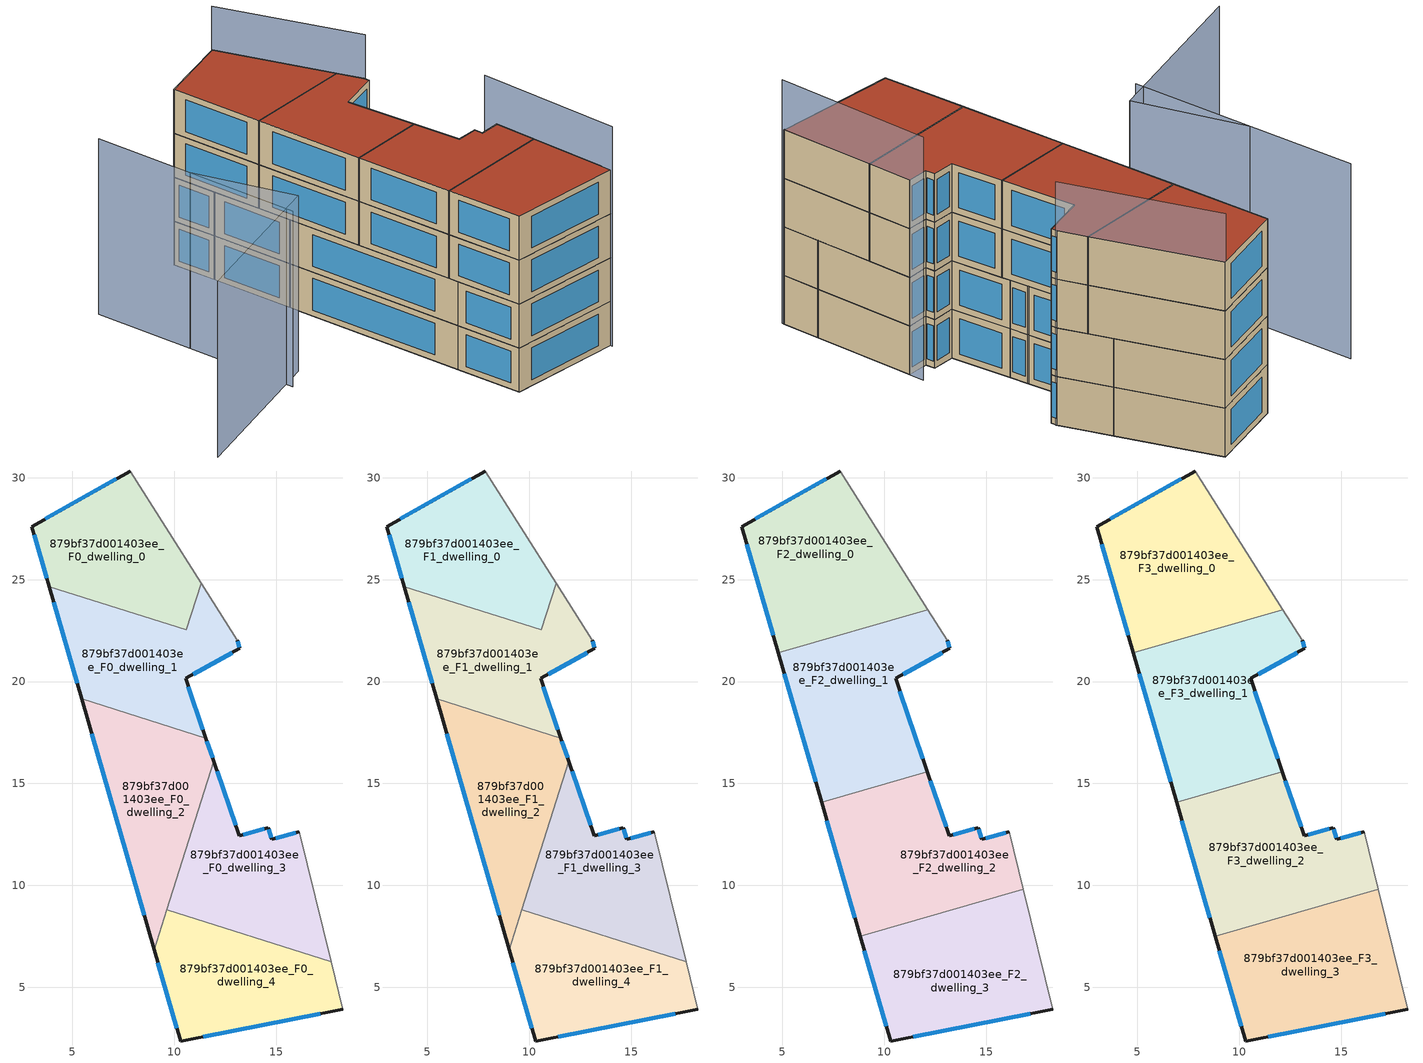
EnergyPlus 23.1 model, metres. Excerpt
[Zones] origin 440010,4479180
879bf37d001403ee_F0_dwelling_0
 floor ground (EU_floor_Construction): 10.59,22.54 11.31,24.82 7.82,30.33 3,27.61 3.86,24.66 z0
 wall outside (EU_wall_Construction): 3.86,24.66 3,27.61 7.82,30.33 z0:3
 wall adiabatic (EU_wall_Construction): 7.82,30.33 11.31,24.82 z0:3
 wall to 879bf37d001403ee_F0_dwelling_1 (EU_wall_Construction): 11.31,24.82 10.59,22.54 3.86,24.66 z0:3
 window (EU_Window_Construction): 3.74,25.07 3.12,27.2 / 3.67,27.99 7.16,29.95 z0.42:2.58
879bf37d001403ee_F0_dwelling_1
 floor ground (EU_floor_Construction): 11.54,17.23 10.55,20.15 13.2,21.63 13.08,22.02 11.31,24.82 10.59,22.54 3.86,24.66 5.45,19.15 z0
 wall outside (EU_wall_Construction): 5.45,19.15 3.86,24.66 / 13.08,22.02 13.2,21.63 10.55,20.15 11.54,17.23 z0:3
 wall adiabatic (EU_wall_Construction): 11.31,24.82 13.08,22.02 z0:3
 wall to 879bf37d001403ee_F0_dwelling_2 (EU_wall_Construction): 11.54,17.23 5.45,19.15 z0:3
 window (EU_Window_Construction): 5.23,19.91 4.08,23.9 / 13.1,21.97 13.18,21.69 / 12.83,21.43 10.92,20.36 / 10.69,19.75 11.41,17.63 z0.42:2.58
879bf37d001403ee_F0_dwelling_2
 floor ground (EU_floor_Construction): 9.01,6.83 11.93,16.1 11.54,17.23 5.45,19.15 z0
 wall outside (EU_wall_Construction): 9.01,6.83 5.45,19.15 / 11.54,17.23 11.93,16.1 z0:3
 wall to 879bf37d001403ee_F0_dwelling_3 (EU_wall_Construction): 11.93,16.1 9.63,8.8 z0:3
 wall to 879bf37d001403ee_F0_dwelling_4 (EU_wall_Construction): 9.63,8.8 9.01,6.83 z0:3
 window (EU_Window_Construction): 8.52,8.54 5.95,17.44 / 11.6,17.07 11.87,16.25 z0.42:2.58
879bf37d001403ee_F0_dwelling_3
 floor ground (EU_floor_Construction): 17.69,6.26 16.14,12.64 14.78,12.25 14.61,12.83 13.17,12.43 11.93,16.1 9.63,8.8 z0
 wall outside (EU_wall_Construction): 11.93,16.1 13.17,12.43 14.61,12.83 14.78,12.25 16.14,12.64 z0:3
 wall adiabatic (EU_wall_Construction): 16.14,12.64 17.69,6.26 z0:3
 wall to 879bf37d001403ee_F0_dwelling_4 (EU_wall_Construction): 17.69,6.26 9.63,8.8 z0:3
 window (EU_Window_Construction): 12.1,15.59 13,12.94 / 13.37,12.48 14.41,12.77 / 14.63,12.75 14.75,12.33 / 14.96,12.3 15.95,12.58 z0.42:2.58
879bf37d001403ee_F0_dwelling_4
 floor ground (EU_floor_Construction): 18.26,3.91 17.69,6.26 9.63,8.8 9.01,6.83 10.3,2.36 z0
 wall outside (EU_wall_Construction): 18.26,3.91 10.3,2.36 9.01,6.83 z0:3
 wall adiabatic (EU_wall_Construction): 17.69,6.26 18.26,3.91 z0:3
 window (EU_Window_Construction): 10.13,2.98 9.19,6.21 / 17.16,3.69 11.41,2.58 z0.42:2.58
879bf37d001403ee_F1_dwelling_0
 floor to 879bf37d001403ee_F0_dwelling_0 (EU_floor_Construction): 10.59,22.54 11.31,24.82 7.82,30.33 3,27.61 3.86,24.66 z3
 wall outside (EU_wall_Construction): 3.86,24.66 3,27.61 7.82,30.33 z3:6
 wall adiabatic (EU_wall_Construction): 7.82,30.33 11.31,24.82 z3:6
 wall to 879bf37d001403ee_F1_dwelling_1 (EU_wall_Construction): 11.31,24.82 10.59,22.54 3.86,24.66 z3:6
 window (EU_Window_Construction): 3.74,25.07 3.12,27.2 / 3.67,27.99 7.16,29.95 z3.42:5.58
879bf37d001403ee_F1_dwelling_1
 floor to 879bf37d001403ee_F0_dwelling_1 (EU_floor_Construction): 11.54,17.23 10.55,20.15 13.2,21.63 13.08,22.02 11.31,24.82 10.59,22.54 3.86,24.66 5.45,19.15 z3
 wall outside (EU_wall_Construction): 5.45,19.15 3.86,24.66 / 13.08,22.02 13.2,21.63 10.55,20.15 11.54,17.23 z3:6
 wall adiabatic (EU_wall_Construction): 11.31,24.82 13.08,22.02 z3:6
 wall to 879bf37d001403ee_F1_dwelling_2 (EU_wall_Construction): 11.54,17.23 5.45,19.15 z3:6
 window (EU_Window_Construction): 5.23,19.91 4.08,23.9 / 13.1,21.97 13.18,21.69 / 12.83,21.43 10.92,20.36 / 10.69,19.75 11.41,17.63 z3.42:5.58
879bf37d001403ee_F1_dwelling_2
 floor to 879bf37d001403ee_F0_dwelling_2 (EU_floor_Construction): 9.01,6.83 11.93,16.1 11.54,17.23 5.45,19.15 z3
 wall outside (EU_wall_Construction): 9.01,6.83 5.45,19.15 / 11.54,17.23 11.93,16.1 z3:6
 wall to 879bf37d001403ee_F1_dwelling_3 (EU_wall_Construction): 11.93,16.1 9.63,8.8 z3:6
 wall to 879bf37d001403ee_F1_dwelling_4 (EU_wall_Construction): 9.63,8.8 9.01,6.83 z3:6
 window (EU_Window_Construction): 8.52,8.54 5.95,17.44 / 11.6,17.07 11.87,16.25 z3.42:5.58
879bf37d001403ee_F1_dwelling_3
 floor to 879bf37d001403ee_F0_dwelling_3 (EU_floor_Construction): 17.69,6.26 16.14,12.64 14.78,12.25 14.61,12.83 13.17,12.43 11.93,16.1 9.63,8.8 z3
 wall outside (EU_wall_Construction): 11.93,16.1 13.17,12.43 14.61,12.83 14.78,12.25 16.14,12.64 z3:6
 wall adiabatic (EU_wall_Construction): 16.14,12.64 17.69,6.26 z3:6
 wall to 879bf37d001403ee_F1_dwelling_4 (EU_wall_Construction): 17.69,6.26 9.63,8.8 z3:6
 window (EU_Window_Construction): 12.1,15.59 13,12.94 / 13.37,12.48 14.41,12.77 / 14.63,12.75 14.75,12.33 / 14.96,12.3 15.95,12.58 z3.42:5.58
879bf37d001403ee_F1_dwelling_4
 floor to 879bf37d001403ee_F0_dwelling_4 (EU_floor_Construction): 18.26,3.91 17.69,6.26 9.63,8.8 9.01,6.83 10.3,2.36 z3
 wall outside (EU_wall_Construction): 18.26,3.91 10.3,2.36 9.01,6.83 z3:6
 wall adiabatic (EU_wall_Construction): 17.69,6.26 18.26,3.91 z3:6
 window (EU_Window_Construction): 10.13,2.98 9.19,6.21 / 17.16,3.69 11.41,2.58 z3.42:5.58
879bf37d001403ee_F2_dwelling_0
 floor to 879bf37d001403ee_F1_dwelling_0 (EU_floor_Construction): 10.78,23.14 11.31,24.82 7.82,30.33 3,27.61 3.86,24.66 9.7,22.82 z6
 floor to 879bf37d001403ee_F1_dwelling_1 (EU_floor_Construction): 12.13,23.53 11.31,24.82 10.78,23.14 z6; 9.7,22.82 3.86,24.66 4.8,21.41 z6
 wall outside (EU_wall_Construction): 4.8,21.41 3,27.61 7.82,30.33 z6:9
 wall to 879bf37d001403ee_F2_dwelling_1 (EU_wall_Construction): 12.13,23.53 4.8,21.41 z6:9
 wall adiabatic (EU_wall_Construction): 7.82,30.33 12.13,23.53 z6:9
 window (EU_Window_Construction): 4.55,22.27 3.25,26.75 / 3.67,27.99 7.16,29.95 z6.42:8.58
879bf37d001403ee_F2_dwelling_1
 floor to 879bf37d001403ee_F1_dwelling_1 (EU_floor_Construction): 11.54,17.23 10.55,20.15 13.2,21.63 13.08,22.02 12.13,23.53 10.78,23.14 10.59,22.54 9.7,22.82 4.8,21.41 5.45,19.15 z6
 floor to 879bf37d001403ee_F1_dwelling_0 (EU_floor_Construction): 10.59,22.54 10.78,23.14 9.7,22.82 z6
 floor to 879bf37d001403ee_F1_dwelling_2 (EU_floor_Construction): 11.73,15.46 11.93,16.1 11.54,17.23 5.45,19.15 6.92,14.07 z6
 floor to 879bf37d001403ee_F1_dwelling_3 (EU_floor_Construction): 12.11,15.57 11.93,16.1 11.73,15.46 z6
 wall outside (EU_wall_Construction): 6.92,14.07 4.8,21.41 / 13.08,22.02 13.2,21.63 10.55,20.15 12.11,15.57 z6:9
 wall to 879bf37d001403ee_F2_dwelling_2 (EU_wall_Construction): 12.11,15.57 6.92,14.07 z6:9
 wall adiabatic (EU_wall_Construction): 12.13,23.53 13.08,22.02 z6:9
 window (EU_Window_Construction): 6.62,15.09 5.09,20.39 / 13.1,21.97 13.18,21.69 / 12.83,21.43 10.92,20.36 / 10.77,19.52 11.89,16.21 z6.42:8.58
879bf37d001403ee_F2_dwelling_2
 floor to 879bf37d001403ee_F1_dwelling_2 (EU_floor_Construction): 9.26,7.63 11.73,15.46 6.92,14.07 8.82,7.5 z6
 floor to 879bf37d001403ee_F1_dwelling_3 (EU_floor_Construction): 16.82,9.82 16.14,12.64 14.78,12.25 14.61,12.83 13.17,12.43 12.11,15.57 11.73,15.46 9.63,8.8 11.39,8.24 z6
 floor to 879bf37d001403ee_F1_dwelling_4 (EU_floor_Construction): 11.39,8.24 9.63,8.8 9.26,7.63 z6
 wall outside (EU_wall_Construction): 8.82,7.5 6.92,14.07 / 12.11,15.57 13.17,12.43 14.61,12.83 14.78,12.25 16.14,12.64 z6:9
 wall adiabatic (EU_wall_Construction): 16.14,12.64 16.82,9.82 z6:9
 wall to 879bf37d001403ee_F2_dwelling_3 (EU_wall_Construction): 16.82,9.82 8.82,7.5 z6:9
 window (EU_Window_Construction): 14.96,12.3 15.95,12.58 / 8.56,8.41 7.18,13.16 / 12.25,15.14 13.03,12.87 / 13.37,12.48 14.41,12.77 / 14.63,12.75 14.75,12.33 z6.42:8.58
879bf37d001403ee_F2_dwelling_3
 floor to 879bf37d001403ee_F1_dwelling_4 (EU_floor_Construction): 18.26,3.91 17.69,6.26 11.39,8.24 9.26,7.63 9.01,6.83 10.3,2.36 z6
 floor to 879bf37d001403ee_F1_dwelling_2 (EU_floor_Construction): 9.01,6.83 9.26,7.63 8.82,7.5 z6
 floor to 879bf37d001403ee_F1_dwelling_3 (EU_floor_Construction): 17.69,6.26 16.82,9.82 11.39,8.24 z6
 wall outside (EU_wall_Construction): 18.26,3.91 10.3,2.36 8.82,7.5 z6:9
 wall adiabatic (EU_wall_Construction): 16.82,9.82 18.26,3.91 z6:9
 window (EU_Window_Construction): 17.16,3.69 11.41,2.58 / 10.1,3.07 9.03,6.79 z6.42:8.58
879bf37d001403ee_F3_dwelling_0
 floor to 879bf37d001403ee_F2_dwelling_0 (EU_floor_Construction): 12.13,23.53 7.82,30.33 3,27.61 4.8,21.41 z9
 wall outside (EU_wall_Construction): 4.8,21.41 3,27.61 7.82,30.33 z9:12
 wall to 879bf37d001403ee_F3_dwelling_1 (EU_wall_Construction): 12.13,23.53 4.8,21.41 z9:12
 wall adiabatic (EU_wall_Construction): 7.82,30.33 12.13,23.53 z9:12
 window (EU_Window_Construction): 4.55,22.27 3.25,26.75 / 3.67,27.99 7.16,29.95 z9.42:11.58
 roof outside (EU_roof_Construction): 7.82,30.33 12.13,23.53 4.8,21.41 3,27.61 z12
879bf37d001403ee_F3_dwelling_1
 floor to 879bf37d001403ee_F2_dwelling_1 (EU_floor_Construction): 12.11,15.57 10.55,20.15 13.2,21.63 13.08,22.02 12.13,23.53 4.8,21.41 6.92,14.07 z9
 wall outside (EU_wall_Construction): 6.92,14.07 4.8,21.41 / 13.08,22.02 13.2,21.63 10.55,20.15 12.11,15.57 z9:12
 wall to 879bf37d001403ee_F3_dwelling_2 (EU_wall_Construction): 12.11,15.57 6.92,14.07 z9:12
 wall adiabatic (EU_wall_Construction): 12.13,23.53 13.08,22.02 z9:12
 window (EU_Window_Construction): 6.62,15.09 5.09,20.39 / 13.1,21.97 13.18,21.69 / 12.83,21.43 10.92,20.36 / 10.77,19.52 11.89,16.21 z9.42:11.58
 roof outside (EU_roof_Construction): 12.13,23.53 13.08,22.02 13.2,21.63 10.55,20.15 12.11,15.57 6.92,14.07 4.8,21.41 z12
879bf37d001403ee_F3_dwelling_2
 floor to 879bf37d001403ee_F2_dwelling_2 (EU_floor_Construction): 16.82,9.82 16.14,12.64 14.78,12.25 14.61,12.83 13.17,12.43 12.11,15.57 6.92,14.07 8.82,7.5 z9
 wall outside (EU_wall_Construction): 8.82,7.5 6.92,14.07 / 12.11,15.57 13.17,12.43 14.61,12.83 14.78,12.25 16.14,12.64 z9:12
 wall adiabatic (EU_wall_Construction): 16.14,12.64 16.82,9.82 z9:12
 wall to 879bf37d001403ee_F3_dwelling_3 (EU_wall_Construction): 16.82,9.82 8.82,7.5 z9:12
 window (EU_Window_Construction): 14.96,12.3 15.95,12.58 / 8.56,8.41 7.18,13.16 / 12.25,15.14 13.03,12.87 / 13.37,12.48 14.41,12.77 / 14.63,12.75 14.75,12.33 z9.42:11.58
 roof outside (EU_roof_Construction): 16.14,12.64 16.82,9.82 8.82,7.5 6.92,14.07 12.11,15.57 13.17,12.43 14.61,12.83 14.78,12.25 z12
879bf37d001403ee_F3_dwelling_3
 floor to 879bf37d001403ee_F2_dwelling_3 (EU_floor_Construction): 18.26,3.91 16.82,9.82 8.82,7.5 10.3,2.36 z9
 wall outside (EU_wall_Construction): 18.26,3.91 10.3,2.36 8.82,7.5 z9:12
 wall adiabatic (EU_wall_Construction): 16.82,9.82 18.26,3.91 z9:12
 window (EU_Window_Construction): 17.16,3.69 11.41,2.58 / 10.1,3.07 9.03,6.79 z9.42:11.58
 roof outside (EU_roof_Construction): 16.82,9.82 18.26,3.91 10.3,2.36 8.82,7.5 z12
shading: 18.25,3.77 15.92,13.56 / 13.12,21.95 7.79,30.31 z0:15; -2.43,18.48 1.12,12.29 / 1.12,12.29 -9.19,6.37 / -4.32,25.22 -0.3,10.91 z0:12
[Building]
EU S2 Campaign: North Axis=0; Terrain=City; Solar Distribution=FullExterior
[Site:Location]
Madrid: Latitude=40.5; Longitude=-3.5; Time Zone=1; Elevation=609
[SizingPeriod:WeatherFileDays]
AnnualSizingPeriod: Begin Month=1; Begin Day of Month=1; End Month=12; End Day of Month=31; Day of Week for Start Day=Monday; Use Weather File Daylight Saving Period=No; Use Weather File Rain and Snow Indicators=No
[MATERIAL]
EU_InternalMass_Material: Roughness=MediumRough; Thickness=0.1; Conductivity=1; Density=1800; Specific Heat=900; Thermal Absorptance=0.9; Solar Absorptance=0.7; Visible Absorptance=0.7
[MATERIAL:NOMASS] Roughness=MediumRough; Thermal Absorptance=0.9; Solar Absorptance=0.7; Visible Absorptance=0.7
Name | Thermal Resistance
EU_wall_NoMass | 1.60022
EU_roof_NoMass | 1.57597
EU_floor_NoMass | 0.470652
[WINDOWMATERIAL:SIMPLEGLAZINGSYSTEM]
EU_Window_SimpleGlazing: UFactor=3.28802; Solar Heat Gain Coefficient=0.85; Visible Transmittance=0.85
[CONSTRUCTION]
EU_wall_Construction: EU_wall_NoMass
EU_roof_Construction: EU_roof_NoMass
EU_floor_Construction: EU_floor_NoMass
EU_InternalMass_Construction: EU_InternalMass_Material
EU_Window_Construction: EU_Window_SimpleGlazing
[ZONE] Type=1; Multiplier=1; Ceiling Height=autocalculate; Floor Area=autocalculate; Part of Total Floor Area=Yes
Name | Volume
879bf37d001403ee_F0_dwelling_0; 879bf37d001403ee_F1_dwelling_0 | 112.562
879bf37d001403ee_F2_dwelling_0; 879bf37d001403ee_F3_dwelling_0 | 140.718
879bf37d001403ee_F0_dwelling_1; 879bf37d001403ee_F1_dwelling_1 | 112.582
879bf37d001403ee_F2_dwelling_1; 879bf37d001403ee_F3_dwelling_1 | 140.726
879bf37d001403ee_F0_dwelling_2; 879bf37d001403ee_F1_dwelling_2 | 112.573
879bf37d001403ee_F2_dwelling_2; 879bf37d001403ee_F3_dwelling_2 | 140.721
879bf37d001403ee_F0_dwelling_3; 879bf37d001403ee_F1_dwelling_3 | 112.574
879bf37d001403ee_F2_dwelling_3; 879bf37d001403ee_F3_dwelling_3 | 140.711
879bf37d001403ee_F0_dwelling_4; 879bf37d001403ee_F1_dwelling_4 | 112.575
[INTERNALMASS] Construction=EU_InternalMass_Construction
Name | Zone or ZoneList | Surface Area
879bf37d001403ee_F0_dwelling_0_EU_InternalMass | 879bf37d001403ee_F0_dwelling_0 | 37.5221
879bf37d001403ee_F0_dwelling_1_EU_InternalMass | 879bf37d001403ee_F0_dwelling_1 | 37.5273
879bf37d001403ee_F0_dwelling_2_EU_InternalMass | 879bf37d001403ee_F0_dwelling_2 | 37.5219
879bf37d001403ee_F0_dwelling_3_EU_InternalMass | 879bf37d001403ee_F0_dwelling_3 | 37.5248
879bf37d001403ee_F0_dwelling_4_EU_InternalMass | 879bf37d001403ee_F0_dwelling_4 | 37.5236
879bf37d001403ee_F1_dwelling_0_EU_InternalMass | 879bf37d001403ee_F1_dwelling_0 | 37.5221
879bf37d001403ee_F1_dwelling_1_EU_InternalMass | 879bf37d001403ee_F1_dwelling_1 | 37.5273
879bf37d001403ee_F1_dwelling_2_EU_InternalMass | 879bf37d001403ee_F1_dwelling_2 | 37.5219
879bf37d001403ee_F1_dwelling_3_EU_InternalMass | 879bf37d001403ee_F1_dwelling_3 | 37.5248
879bf37d001403ee_F1_dwelling_4_EU_InternalMass | 879bf37d001403ee_F1_dwelling_4 | 37.5236
879bf37d001403ee_F2_dwelling_0_EU_InternalMass | 879bf37d001403ee_F2_dwelling_0 | 46.9059
879bf37d001403ee_F2_dwelling_1_EU_InternalMass | 879bf37d001403ee_F2_dwelling_1 | 46.9088
879bf37d001403ee_F2_dwelling_2_EU_InternalMass | 879bf37d001403ee_F2_dwelling_2 | 46.9073
879bf37d001403ee_F2_dwelling_3_EU_InternalMass | 879bf37d001403ee_F2_dwelling_3 | 46.9036
879bf37d001403ee_F3_dwelling_0_EU_InternalMass | 879bf37d001403ee_F3_dwelling_0 | 46.9059
879bf37d001403ee_F3_dwelling_1_EU_InternalMass | 879bf37d001403ee_F3_dwelling_1 | 46.9088
879bf37d001403ee_F3_dwelling_2_EU_InternalMass | 879bf37d001403ee_F3_dwelling_2 | 46.9073
879bf37d001403ee_F3_dwelling_3_EU_InternalMass | 879bf37d001403ee_F3_dwelling_3 | 46.9036
[OTHEREQUIPMENT] Fuel Type=Electricity; Design Level Calculation Method=Watts/Area; Power per Zone Floor Area=1; Fraction Latent=0; Fraction Radiant=0; Fraction Lost=0; Carbon Dioxide Generation Rate=0; EndUse Subcategory=EU_Step8_InternalGains
Name | Zone or ZoneList or Space or SpaceList | Schedule
EU_Step8_InternalGain_879bf37d001403ee_F0_dwelling_0_f000 | 879bf37d001403ee_F0_dwelling_0 | EU_Step8_GainSchedule_879bf37d001403ee_F0_dwelling_0_f000
EU_Step8_InternalGain_879bf37d001403ee_F0_dwelling_1_f000 | 879bf37d001403ee_F0_dwelling_1 | EU_Step8_GainSchedule_879bf37d001403ee_F0_dwelling_1_f000
EU_Step8_InternalGain_879bf37d001403ee_F0_dwelling_2_f000 | 879bf37d001403ee_F0_dwelling_2 | EU_Step8_GainSchedule_879bf37d001403ee_F0_dwelling_2_f000
EU_Step8_InternalGain_879bf37d001403ee_F0_dwelling_3_f000 | 879bf37d001403ee_F0_dwelling_3 | EU_Step8_GainSchedule_879bf37d001403ee_F0_dwelling_3_f000
EU_Step8_InternalGain_879bf37d001403ee_F0_dwelling_4_f000 | 879bf37d001403ee_F0_dwelling_4 | EU_Step8_GainSchedule_879bf37d001403ee_F0_dwelling_4_f000
EU_Step8_InternalGain_879bf37d001403ee_F1_dwelling_0_f000 | 879bf37d001403ee_F1_dwelling_0 | EU_Step8_GainSchedule_879bf37d001403ee_F1_dwelling_0_f000
EU_Step8_InternalGain_879bf37d001403ee_F1_dwelling_1_f000 | 879bf37d001403ee_F1_dwelling_1 | EU_Step8_GainSchedule_879bf37d001403ee_F1_dwelling_1_f000
EU_Step8_InternalGain_879bf37d001403ee_F1_dwelling_2_f000 | 879bf37d001403ee_F1_dwelling_2 | EU_Step8_GainSchedule_879bf37d001403ee_F1_dwelling_2_f000
EU_Step8_InternalGain_879bf37d001403ee_F1_dwelling_3_f000 | 879bf37d001403ee_F1_dwelling_3 | EU_Step8_GainSchedule_879bf37d001403ee_F1_dwelling_3_f000
EU_Step8_InternalGain_879bf37d001403ee_F1_dwelling_4_f000 | 879bf37d001403ee_F1_dwelling_4 | EU_Step8_GainSchedule_879bf37d001403ee_F1_dwelling_4_f000
EU_Step8_InternalGain_879bf37d001403ee_F2_dwelling_0_f000 | 879bf37d001403ee_F2_dwelling_0 | EU_Step8_GainSchedule_879bf37d001403ee_F2_dwelling_0_f000
EU_Step8_InternalGain_879bf37d001403ee_F2_dwelling_1_f000 | 879bf37d001403ee_F2_dwelling_1 | EU_Step8_GainSchedule_879bf37d001403ee_F2_dwelling_1_f000
EU_Step8_InternalGain_879bf37d001403ee_F2_dwelling_2_f000 | 879bf37d001403ee_F2_dwelling_2 | EU_Step8_GainSchedule_879bf37d001403ee_F2_dwelling_2_f000
EU_Step8_InternalGain_879bf37d001403ee_F2_dwelling_3_f000 | 879bf37d001403ee_F2_dwelling_3 | EU_Step8_GainSchedule_879bf37d001403ee_F2_dwelling_3_f000
EU_Step8_InternalGain_879bf37d001403ee_F3_dwelling_0_f000 | 879bf37d001403ee_F3_dwelling_0 | EU_Step8_GainSchedule_879bf37d001403ee_F3_dwelling_0_f000
EU_Step8_InternalGain_879bf37d001403ee_F3_dwelling_1_f000 | 879bf37d001403ee_F3_dwelling_1 | EU_Step8_GainSchedule_879bf37d001403ee_F3_dwelling_1_f000
EU_Step8_InternalGain_879bf37d001403ee_F3_dwelling_2_f000 | 879bf37d001403ee_F3_dwelling_2 | EU_Step8_GainSchedule_879bf37d001403ee_F3_dwelling_2_f000
EU_Step8_InternalGain_879bf37d001403ee_F3_dwelling_3_f000 | 879bf37d001403ee_F3_dwelling_3 | EU_Step8_GainSchedule_879bf37d001403ee_F3_dwelling_3_f000
[ZONEVENTILATION:DESIGNFLOWRATE] Schedule=EU_AlwaysOn; Design Flow Rate Calculation Method=AirChanges/Hour; Air Changes per Hour=0.480704; Ventilation Type=Natural; Fan Pressure Rise=0; Fan Total Efficiency=1; Constant Term Coefficient=1; Temperature Term Coefficient=0; Velocity Term Coefficient=0; Velocity Squared Term Coefficient=0; Minimum Indoor Temperature=-100; Maximum Indoor Temperature=100; Delta Temperature=-100; Minimum Outdoor Temperature=-100; Maximum Outdoor Temperature=100; Maximum Wind Speed=40
Name | Zone or ZoneList or Space or SpaceList
EU_ConstantAir_879bf37d001403ee_F0_dwelling_0 | 879bf37d001403ee_F0_dwelling_0
EU_ConstantAir_879bf37d001403ee_F0_dwelling_1 | 879bf37d001403ee_F0_dwelling_1
EU_ConstantAir_879bf37d001403ee_F0_dwelling_2 | 879bf37d001403ee_F0_dwelling_2
EU_ConstantAir_879bf37d001403ee_F0_dwelling_3 | 879bf37d001403ee_F0_dwelling_3
EU_ConstantAir_879bf37d001403ee_F0_dwelling_4 | 879bf37d001403ee_F0_dwelling_4
EU_ConstantAir_879bf37d001403ee_F1_dwelling_0 | 879bf37d001403ee_F1_dwelling_0
EU_ConstantAir_879bf37d001403ee_F1_dwelling_1 | 879bf37d001403ee_F1_dwelling_1
EU_ConstantAir_879bf37d001403ee_F1_dwelling_2 | 879bf37d001403ee_F1_dwelling_2
EU_ConstantAir_879bf37d001403ee_F1_dwelling_3 | 879bf37d001403ee_F1_dwelling_3
EU_ConstantAir_879bf37d001403ee_F1_dwelling_4 | 879bf37d001403ee_F1_dwelling_4
EU_ConstantAir_879bf37d001403ee_F2_dwelling_0 | 879bf37d001403ee_F2_dwelling_0
EU_ConstantAir_879bf37d001403ee_F2_dwelling_1 | 879bf37d001403ee_F2_dwelling_1
EU_ConstantAir_879bf37d001403ee_F2_dwelling_2 | 879bf37d001403ee_F2_dwelling_2
EU_ConstantAir_879bf37d001403ee_F2_dwelling_3 | 879bf37d001403ee_F2_dwelling_3
EU_ConstantAir_879bf37d001403ee_F3_dwelling_0 | 879bf37d001403ee_F3_dwelling_0
EU_ConstantAir_879bf37d001403ee_F3_dwelling_1 | 879bf37d001403ee_F3_dwelling_1
EU_ConstantAir_879bf37d001403ee_F3_dwelling_2 | 879bf37d001403ee_F3_dwelling_2
EU_ConstantAir_879bf37d001403ee_F3_dwelling_3 | 879bf37d001403ee_F3_dwelling_3
[HVACTEMPLATE:THERMOSTAT] Constant Heating Setpoint=20; Constant Cooling Setpoint=50
EU_HeatOnly_879bf37d001403ee_F0_dwelling_0; EU_HeatOnly_879bf37d001403ee_F0_dwelling_1; EU_HeatOnly_879bf37d001403ee_F0_dwelling_2; EU_HeatOnly_879bf37d001403ee_F0_dwelling_3; EU_HeatOnly_879bf37d001403ee_F0_dwelling_4; EU_HeatOnly_879bf37d001403ee_F1_dwelling_0; EU_HeatOnly_879bf37d001403ee_F1_dwelling_1; EU_HeatOnly_879bf37d001403ee_F1_dwelling_2; EU_HeatOnly_879bf37d001403ee_F1_dwelling_3; EU_HeatOnly_879bf37d001403ee_F1_dwelling_4; EU_HeatOnly_879bf37d001403ee_F2_dwelling_0; EU_HeatOnly_879bf37d001403ee_F2_dwelling_1; EU_HeatOnly_879bf37d001403ee_F2_dwelling_2; EU_HeatOnly_879bf37d001403ee_F2_dwelling_3; EU_HeatOnly_879bf37d001403ee_F3_dwelling_0; EU_HeatOnly_879bf37d001403ee_F3_dwelling_1; EU_HeatOnly_879bf37d001403ee_F3_dwelling_2; EU_HeatOnly_879bf37d001403ee_F3_dwelling_3
[HVACTEMPLATE:ZONE:IDEALLOADSAIRSYSTEM] System Availability Schedule=EU_AlwaysOn; Maximum Heating Supply Air Temperature=50; Minimum Cooling Supply Air Temperature=13; Maximum Heating Supply Air Humidity Ratio=0.0156; Minimum Cooling Supply Air Humidity Ratio=0.0077; Heating Limit=NoLimit; Cooling Limit=NoLimit; Heating Availability Schedule=EU_AlwaysOn; Cooling Availability Schedule=EU_CoolingOff; Dehumidification Control Type=ConstantSensibleHeatRatio; Cooling Sensible Heat Ratio=0.7; Dehumidification Setpoint=60; Humidification Control Type=None; Humidification Setpoint=30; Outdoor Air Method=None; Outdoor Air Flow Rate per Person=0.00944; Outdoor Air Flow Rate per Zone Floor Area=0; Outdoor Air Flow Rate per Zone=0; Demand Controlled Ventilation Type=None; Outdoor Air Economizer Type=NoEconomizer; Heat Recovery Type=None; Sensible Heat Recovery Effectiveness=0.7; Latent Heat Recovery Effectiveness=0.65
Name | Template Thermostat
879bf37d001403ee_F0_dwelling_0 | EU_HeatOnly_879bf37d001403ee_F0_dwelling_0
879bf37d001403ee_F0_dwelling_1 | EU_HeatOnly_879bf37d001403ee_F0_dwelling_1
879bf37d001403ee_F0_dwelling_2 | EU_HeatOnly_879bf37d001403ee_F0_dwelling_2
879bf37d001403ee_F0_dwelling_3 | EU_HeatOnly_879bf37d001403ee_F0_dwelling_3
879bf37d001403ee_F0_dwelling_4 | EU_HeatOnly_879bf37d001403ee_F0_dwelling_4
879bf37d001403ee_F1_dwelling_0 | EU_HeatOnly_879bf37d001403ee_F1_dwelling_0
879bf37d001403ee_F1_dwelling_1 | EU_HeatOnly_879bf37d001403ee_F1_dwelling_1
879bf37d001403ee_F1_dwelling_2 | EU_HeatOnly_879bf37d001403ee_F1_dwelling_2
879bf37d001403ee_F1_dwelling_3 | EU_HeatOnly_879bf37d001403ee_F1_dwelling_3
879bf37d001403ee_F1_dwelling_4 | EU_HeatOnly_879bf37d001403ee_F1_dwelling_4
879bf37d001403ee_F2_dwelling_0 | EU_HeatOnly_879bf37d001403ee_F2_dwelling_0
879bf37d001403ee_F2_dwelling_1 | EU_HeatOnly_879bf37d001403ee_F2_dwelling_1
879bf37d001403ee_F2_dwelling_2 | EU_HeatOnly_879bf37d001403ee_F2_dwelling_2
879bf37d001403ee_F2_dwelling_3 | EU_HeatOnly_879bf37d001403ee_F2_dwelling_3
879bf37d001403ee_F3_dwelling_0 | EU_HeatOnly_879bf37d001403ee_F3_dwelling_0
879bf37d001403ee_F3_dwelling_1 | EU_HeatOnly_879bf37d001403ee_F3_dwelling_1
879bf37d001403ee_F3_dwelling_2 | EU_HeatOnly_879bf37d001403ee_F3_dwelling_2
879bf37d001403ee_F3_dwelling_3 | EU_HeatOnly_879bf37d001403ee_F3_dwelling_3
[SIZING:ZONE] Zone Cooling Design Supply Air Temperature Input Method=SupplyAirTemperature; Zone Cooling Design Supply Air Temperature=13; Zone Heating Design Supply Air Temperature Input Method=SupplyAirTemperature; Zone Heating Design Supply Air Temperature=50; Zone Cooling Design Supply Air Humidity Ratio=0.008; Zone Heating Design Supply Air Humidity Ratio=0.008; Cooling Design Air Flow Method=DesignDay; Cooling Design Air Flow Rate=0; Cooling Minimum Air Flow per Zone Floor Area=0.000762; Cooling Minimum Air Flow=0; Cooling Minimum Air Flow Fraction=0.2; Heating Design Air Flow Method=DesignDay; Heating Design Air Flow Rate=0; Heating Maximum Air Flow per Zone Floor Area=0.002032; Heating Maximum Air Flow=0.141576; Heating Maximum Air Flow Fraction=0.3; Account for Dedicated Outdoor Air System=No; Dedicated Outdoor Air System Control Strategy=NeutralSupplyAir; Dedicated Outdoor Air Low Setpoint Temperature for Design=autosize; Dedicated Outdoor Air High Setpoint Temperature for Design=autosize; Zone Load Sizing Method=Sensible Load Only No Latent Load; Zone Latent Cooling Design Supply Air Humidity Ratio Input Method=HumidityRatioDifference; Zone Cooling Design Supply Air Humidity Ratio Difference=0.005; Zone Latent Heating Design Supply Air Humidity Ratio Input Method=HumidityRatioDifference; Zone Humidification Design Supply Air Humidity Ratio Difference=0.005
879bf37d001403ee_F0_dwelling_0; 879bf37d001403ee_F0_dwelling_1; 879bf37d001403ee_F0_dwelling_2; 879bf37d001403ee_F0_dwelling_3; 879bf37d001403ee_F0_dwelling_4; 879bf37d001403ee_F1_dwelling_0; 879bf37d001403ee_F1_dwelling_1; 879bf37d001403ee_F1_dwelling_2; 879bf37d001403ee_F1_dwelling_3; 879bf37d001403ee_F1_dwelling_4; 879bf37d001403ee_F2_dwelling_0; 879bf37d001403ee_F2_dwelling_1; 879bf37d001403ee_F2_dwelling_2; 879bf37d001403ee_F2_dwelling_3; 879bf37d001403ee_F3_dwelling_0; 879bf37d001403ee_F3_dwelling_1; 879bf37d001403ee_F3_dwelling_2; 879bf37d001403ee_F3_dwelling_3
[SCHEDULE:CONSTANT]
Name | Hourly Value
EU_AlwaysOn | 1
EU_CoolingOff | 0
[SCHEDULE:FILE] Column Number=1; Rows to Skip at Top=0; Number of Hours of Data=8760; Column Separator=Comma; Interpolate to Timestep=No; Minutes per Item=60; Adjust Schedule for Daylight Savings=Yes
Name | File
EU_Step8_GainSchedule_879bf37d001403ee_F0_dwelling_0_f000 | ../../schedules/879bf37d001403ee/879bf37d001403ee_F0_dwelling_0_f000_gain.csv
EU_Step8_GainSchedule_879bf37d001403ee_F0_dwelling_1_f000 | ../../schedules/879bf37d001403ee/879bf37d001403ee_F0_dwelling_1_f000_gain.csv
EU_Step8_GainSchedule_879bf37d001403ee_F0_dwelling_2_f000 | ../../schedules/879bf37d001403ee/879bf37d001403ee_F0_dwelling_2_f000_gain.csv
EU_Step8_GainSchedule_879bf37d001403ee_F0_dwelling_3_f000 | ../../schedules/879bf37d001403ee/879bf37d001403ee_F0_dwelling_3_f000_gain.csv
EU_Step8_GainSchedule_879bf37d001403ee_F0_dwelling_4_f000 | ../../schedules/879bf37d001403ee/879bf37d001403ee_F0_dwelling_4_f000_gain.csv
EU_Step8_GainSchedule_879bf37d001403ee_F1_dwelling_0_f000 | ../../schedules/879bf37d001403ee/879bf37d001403ee_F1_dwelling_0_f000_gain.csv
EU_Step8_GainSchedule_879bf37d001403ee_F1_dwelling_1_f000 | ../../schedules/879bf37d001403ee/879bf37d001403ee_F1_dwelling_1_f000_gain.csv
EU_Step8_GainSchedule_879bf37d001403ee_F1_dwelling_2_f000 | ../../schedules/879bf37d001403ee/879bf37d001403ee_F1_dwelling_2_f000_gain.csv
EU_Step8_GainSchedule_879bf37d001403ee_F1_dwelling_3_f000 | ../../schedules/879bf37d001403ee/879bf37d001403ee_F1_dwelling_3_f000_gain.csv
EU_Step8_GainSchedule_879bf37d001403ee_F1_dwelling_4_f000 | ../../schedules/879bf37d001403ee/879bf37d001403ee_F1_dwelling_4_f000_gain.csv
EU_Step8_GainSchedule_879bf37d001403ee_F2_dwelling_0_f000 | ../../schedules/879bf37d001403ee/879bf37d001403ee_F2_dwelling_0_f000_gain.csv
EU_Step8_GainSchedule_879bf37d001403ee_F2_dwelling_1_f000 | ../../schedules/879bf37d001403ee/879bf37d001403ee_F2_dwelling_1_f000_gain.csv
EU_Step8_GainSchedule_879bf37d001403ee_F2_dwelling_2_f000 | ../../schedules/879bf37d001403ee/879bf37d001403ee_F2_dwelling_2_f000_gain.csv
EU_Step8_GainSchedule_879bf37d001403ee_F2_dwelling_3_f000 | ../../schedules/879bf37d001403ee/879bf37d001403ee_F2_dwelling_3_f000_gain.csv
EU_Step8_GainSchedule_879bf37d001403ee_F3_dwelling_0_f000 | ../../schedules/879bf37d001403ee/879bf37d001403ee_F3_dwelling_0_f000_gain.csv
EU_Step8_GainSchedule_879bf37d001403ee_F3_dwelling_1_f000 | ../../schedules/879bf37d001403ee/879bf37d001403ee_F3_dwelling_1_f000_gain.csv
EU_Step8_GainSchedule_879bf37d001403ee_F3_dwelling_2_f000 | ../../schedules/879bf37d001403ee/879bf37d001403ee_F3_dwelling_2_f000_gain.csv
EU_Step8_GainSchedule_879bf37d001403ee_F3_dwelling_3_f000 | ../../schedules/879bf37d001403ee/879bf37d001403ee_F3_dwelling_3_f000_gain.csv
